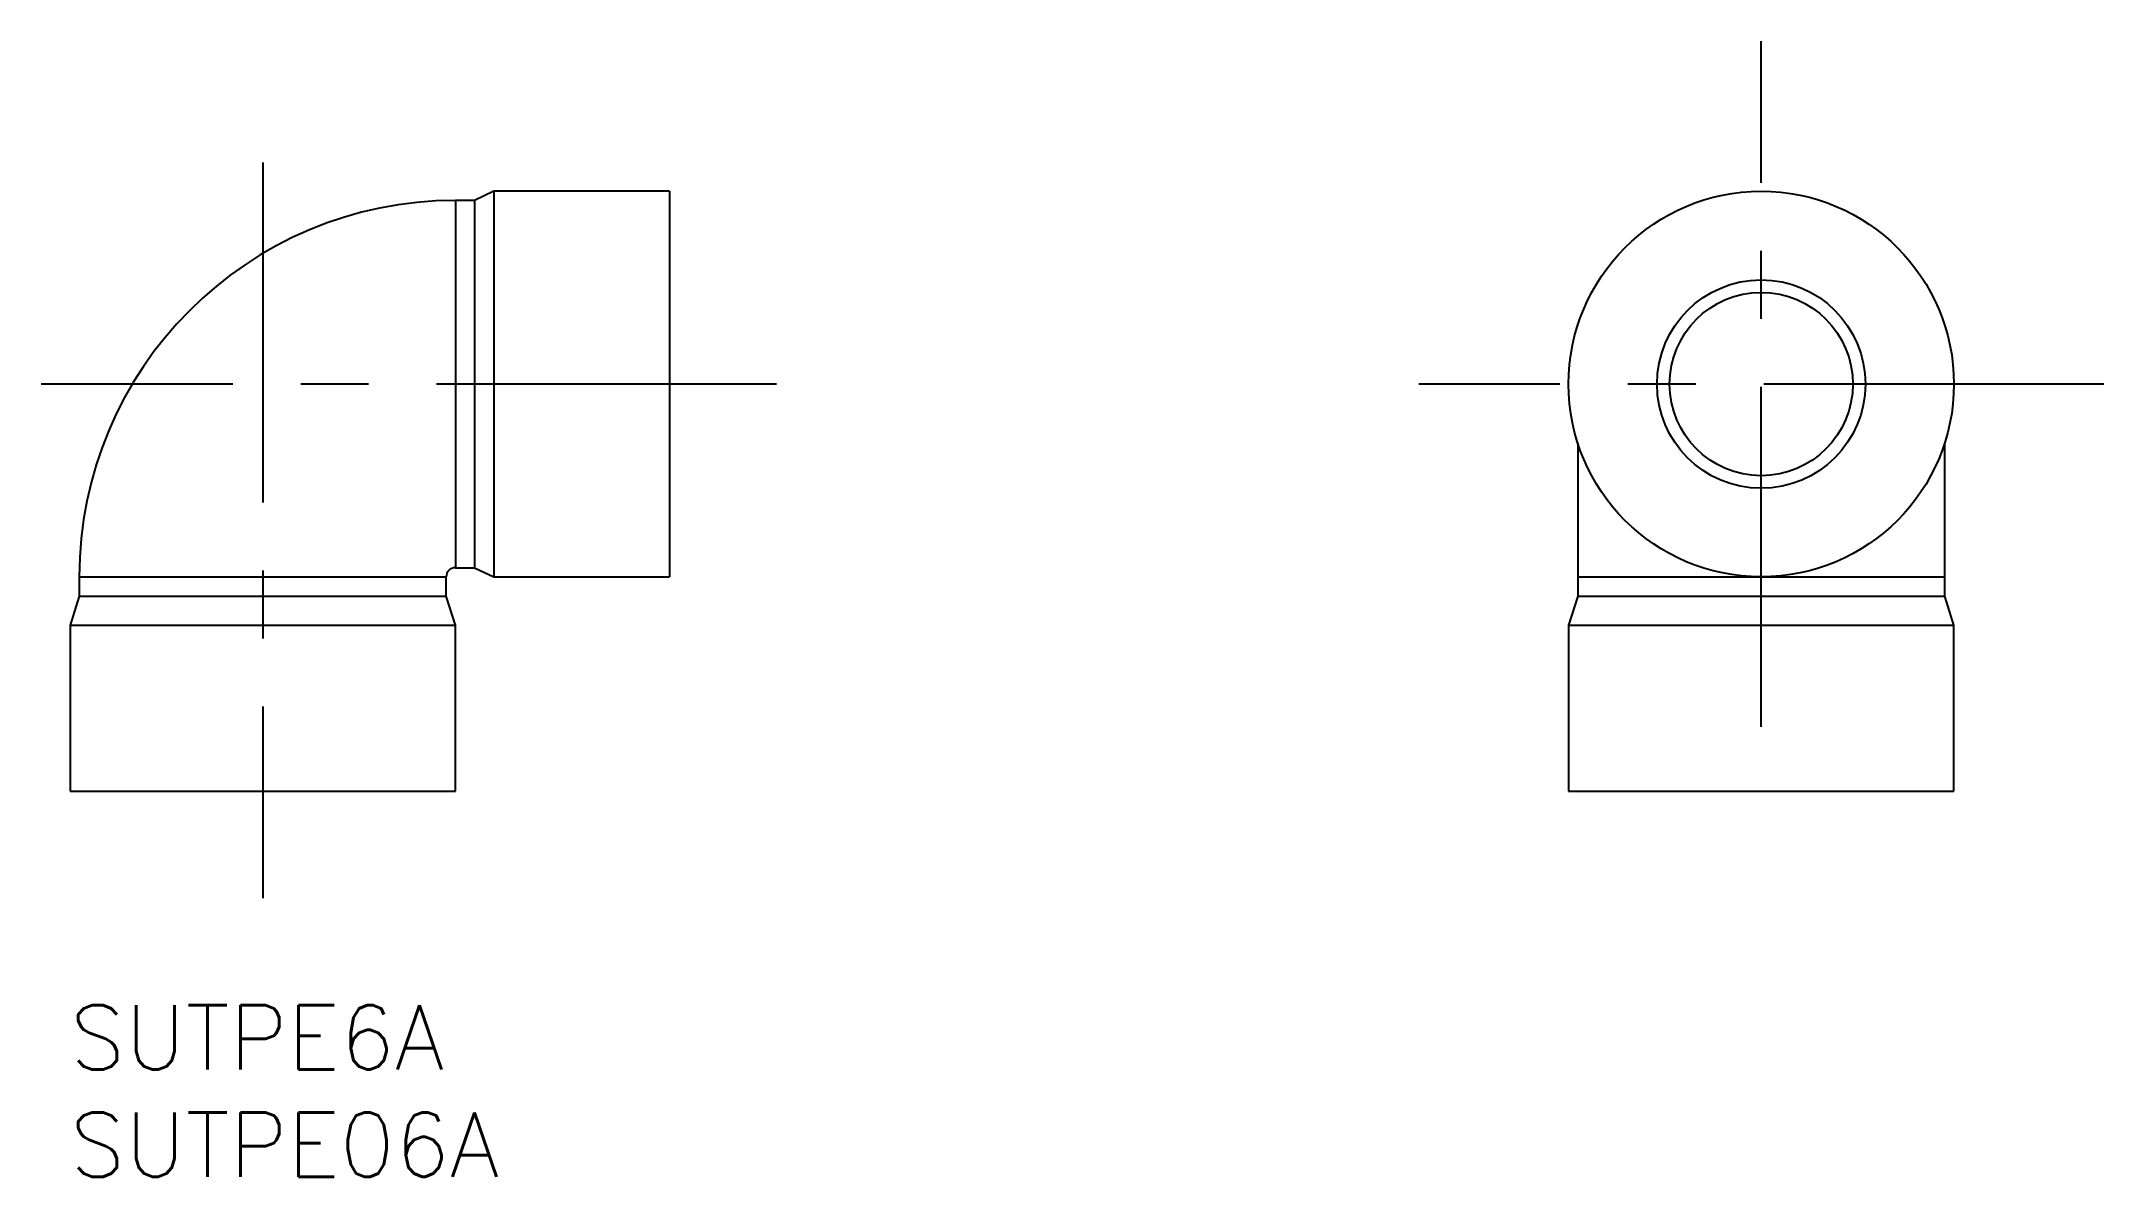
# Model space of a CAD drawing. Extents: x -1.3 to 95, y -8 to 45.
import ezdxf

# ---------------------------------------------------------------- set-up
doc = ezdxf.new("R2010")
doc.units = 0
doc.header["$LTSCALE"] = 0.5
doc.linetypes.add('CENTER', pattern=[50.8, 31.75, -6.35, 6.35, -6.35])
for name, color, linetype in [('MSM_CENTER', 1, 'CENTER'), ('MSM_CONTINUOUS', 7, 'CONTINUOUS'), ('MSM_NARROW', 5, 'CONTINUOUS'), ('MSM_PART_NUMBER', 7, 'CONTINUOUS')]:
    doc.layers.add(name, color=color, linetype=linetype)
doc.styles.get("Standard").update_dxf_attribs({"font": 'txt.shx', "height": 3, "bigfont": 'bigfont.shx'})

msp = doc.modelspace()

# ---------------------------------------------------------------- linework, layer by layer
at = {"layer": 'MSM_CENTER'}
for p, q in [((79, 13), (79, 45)), ((9, 39.343), (9, 5)), ((33, 29), (-1.343, 29)), ((95, 29), (63, 29))]:
    msp.add_line(p, q, dxfattribs=at)
at = {"layer": 'MSM_CONTINUOUS'}
for p, q in [((19.8, 38), (18.9, 37.571)), ((28, 38), (19.8, 38)), ((19.8, 38), (19.8, 20)), ((28, 38), (28, 20)), ((18.9, 37.571), (18, 37.571)), ((18, 37.571), (18, 20.429)), ((18.9, 37.571), (18.9, 20.429)), ((70.429, 26.256), (70.429, 19.1)), ((87.571, 19.1), (87.571, 26.256)), ((18, 20.429), (18.9, 20.429)), ((18.9, 20.429), (19.8, 20)), ((0.429, 20), (0.429, 19.1)), ((0.429, 20), (17.571, 20)), ((17.571, 19.1), (17.571, 20)), ((19.8, 20), (28, 20)), ((70.429, 20), (87.571, 20)), ((0.429, 19.1), (0, 17.75)), ((0.429, 19.1), (17.571, 19.1)), ((18, 17.75), (17.571, 19.1)), ((70.429, 19.1), (70, 17.75)), ((70.429, 19.1), (87.571, 19.1)), ((88, 17.75), (87.571, 19.1)), ((0, 17.75), (0, 10)), ((0, 17.75), (18, 17.75)), ((18, 10), (18, 17.75)), ((70, 17.75), (70, 10)), ((70, 17.75), (88, 17.75)), ((88, 10), (88, 17.75)), ((0, 10), (18, 10)), ((70, 10), (88, 10))]:
    msp.add_line(p, q, dxfattribs=at)
for radius in [9, 4.278]:
    msp.add_circle((79, 29), radius, dxfattribs=at)
for radius in [17.571, 0.429]:
    msp.add_arc((18, 20), radius, 90, 180, dxfattribs=at)
at = {"layer": 'MSM_NARROW'}
msp.add_circle((79, 29), 4.864, dxfattribs=at)

# ---------------------------------------------------------------- texts
at = {"layer": 'MSM_PART_NUMBER'}
for s, p in [('SUTPE6A', (0, -3)), ('SUTPE06A', (0, -8))]:
    msp.add_text(s, height=3, dxfattribs=at).set_placement(p)

doc.saveas('drawing.dxf')
